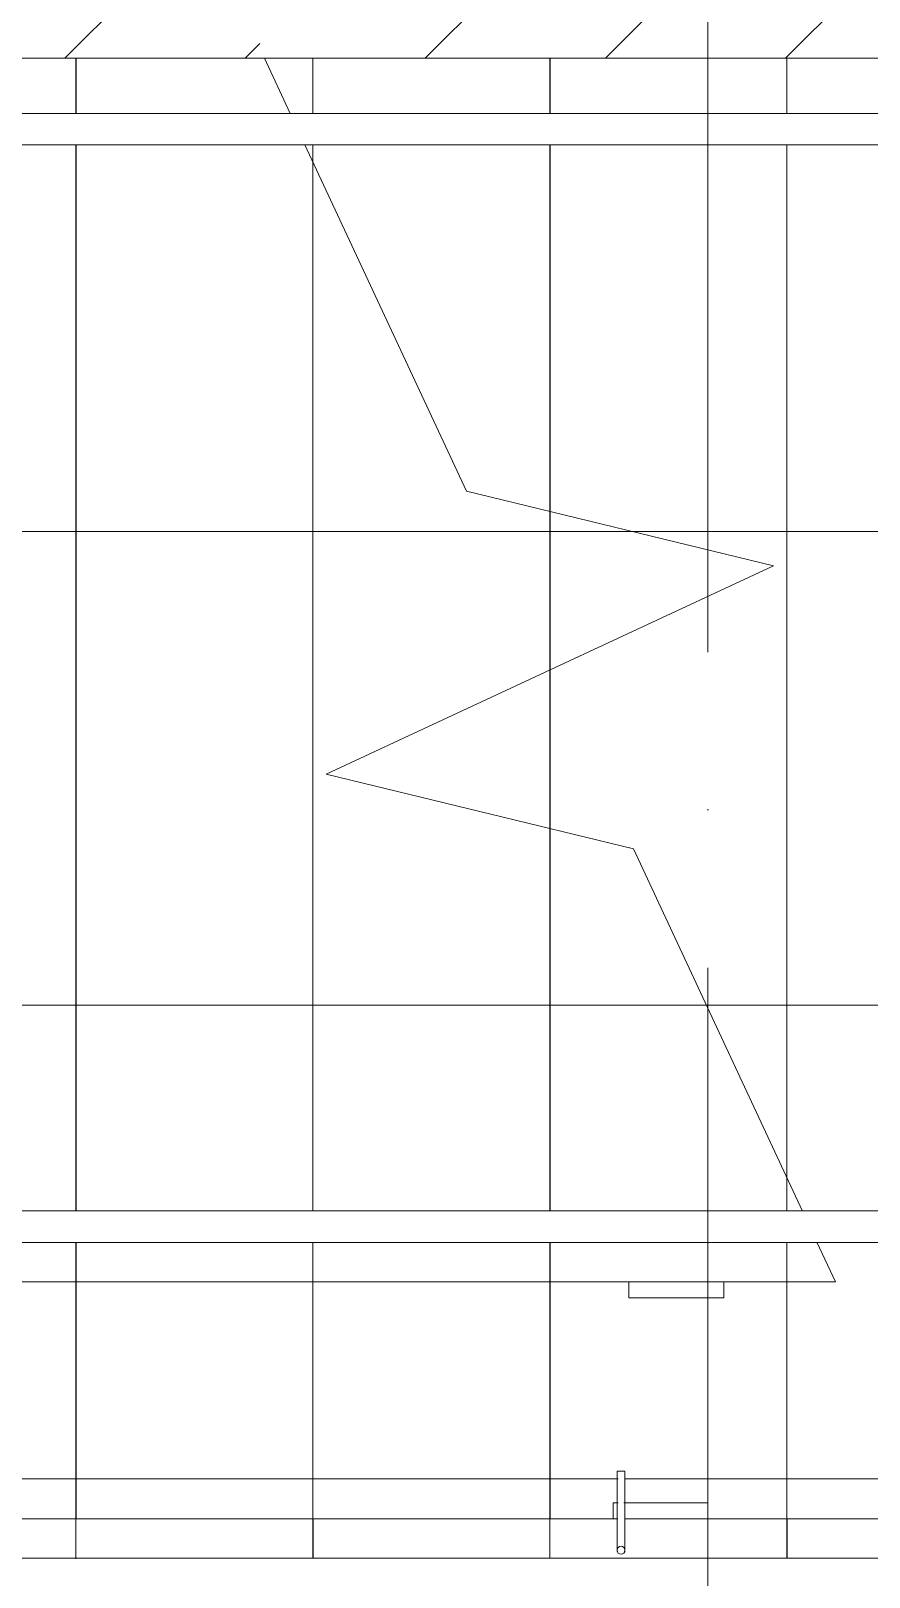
# Model space of a CAD drawing. Header units: millimetres. Extents: x -6467 to 105918, y -7090 to 92481.
# Drawn here: x 70193 to 71254, y 56907 to 58865 of the extents above; entities that cross this region are included whole.
import ezdxf

# ---------------------------------------------------------------- set-up
doc = ezdxf.new("R2010")
doc.units = ezdxf.units.MM
doc.linetypes.add('50_200_ШТРИХ_1Т_ш5_п1_п1_', pattern=[1400, 1000, -200, 0, -200])
doc.layers.add('A-WALL', color=7, linetype='Continuous', lineweight=5)
doc.layers.add('Ограждение', color=7, linetype='Continuous', lineweight=9)
for name, color, linetype, lineweight, true_color in [('S-STRS-1', 7, 'Continuous', 9, 0xaaaaaa), ('S-STRS-2', 7, 'Continuous', 5, 0xbfbfbf), ('S-STRS-MBND-1', 7, 'Continuous', 9, 0xaaaaaa), ('Оси-3', 7, '50_200_ШТРИХ_1Т_ш5_п1_п1_', 9, 0xaaaaaa)]:
    doc.layers.add(name, color=color, linetype=linetype, lineweight=lineweight, true_color=true_color)
pattern_1 = [(0, (72950, 55431.04), (0, 600), []), (90, (72950, 55431.04), (-600, 4e-14), [])]
pattern_2 = [(180, (69050, 58831.04), (-7e-14, -600), []), (270, (69050, 58831.04), (600, 4e-14), [])]

# ---------------------------------------------------------------- blocks, each defined once
blk = doc.blocks.new('О_Элемент поручня_Маршевый_Труба_ГОСТ 8732-78 - О_Элемент поручня_Маршевый_Труба_ГОСТ 8732-78-V117-АИ_План этажа Радиаторы_2')
at = {"layer": 'Ограждение'}
for p, q in [((-13.2, 0), (-3902.6, 0)), ((-3902.6, -40), (-13.2, -40))]:
    blk.add_line(p, q, dxfattribs=at)
blk = doc.blocks.new('О_Полоса_Трапеция прямоугольная_Прокат_ГОСТ 103-2006 - Крепежная пластина-V100-АИ_План этажа Радиаторы_2')
at = {"layer": 'Ограждение'}
for p, q in [((9550, 57281), (9550, 57261)), ((9670, 57261), (9670, 57281)), ((9550, 57261), (9670, 57261))]:
    blk.add_line(p, q, dxfattribs=at)
blk = doc.blocks.new('О_Элемент поручня_Маршевый_Труба_ГОСТ 8732-78 - О_Элемент поручня_Маршевый_Труба_ГОСТ 8732-78-V103-АИ_План этажа Радиаторы_2')
at = {"layer": 'Ограждение'}
blk.add_line((-13.2, 0), (-3902.6, 0), dxfattribs=at)
blk = doc.blocks.new('О_Полоса_Трапеция прямоугольная_Прокат_ГОСТ 103-2006 - Крепежная пластина-V99-АИ_План этажа Радиаторы_2')
at = {"layer": 'Ограждение'}
for p, q in [((8650, 57281), (8650, 57261)), ((8770, 57261), (8770, 57281)), ((8650, 57261), (8756.5, 57261)), ((8763.5, 57261), (8770, 57261))]:
    blk.add_line(p, q, dxfattribs=at)
blk = doc.blocks.new('О_Кронштейн_Форма Г_Круг_ГОСТ 2590-2006 - О_Кронштейн_Форма Г_Круг_ГОСТ 2590-2006-18996168-АИ_План этажа Радиаторы_2')
at = {"layer": 'Ограждение'}
for p, q in [((7755, 57221), (7755, 57296)), ((7765, 57296), (7765, 57221)), ((7755, 57221), (7760, 57221)), ((7760, 57221), (7765, 57221))]:
    blk.add_line(p, q, dxfattribs=at)
at = {"layer": 'Ограждение', "flags": 128}
for points in [[(7755, 57296), (7755, 57312.4), (7755, 57320.8), (7755, 57321)], [(7765, 57321), (7765, 57314.9), (7765, 57299.6), (7765, 57296)]]:
    blk.add_lwpolyline(points, dxfattribs=at)
at = {"layer": 'Ограждение'}
for start, end in [(90, 270), (270, 90)]:
    blk.add_arc((7760, 57321), 5, start, end, dxfattribs=at)
blk = doc.blocks.new('О_Кронштейн_Форма Г_Круг_ГОСТ 2590-2006 - О_Кронштейн_Форма Г_Круг_ГОСТ 2590-2006-V98-АИ_План этажа Радиаторы_2')
at = {"layer": 'Ограждение'}
for p, q in [((7755, 57221), (7755, 57296)), ((7765, 57296), (7765, 57221)), ((7755, 57221), (7755.2, 57221)), ((7764.8, 57221), (7765, 57221))]:
    blk.add_line(p, q, dxfattribs=at)
at = {"layer": 'Ограждение', "flags": 128}
for points in [[(7755, 57296), (7755, 57312.4), (7755, 57320.8), (7755, 57321)], [(7765, 57321), (7765, 57314.9), (7765, 57299.6), (7765, 57296)]]:
    blk.add_lwpolyline(points, dxfattribs=at)
at = {"layer": 'Ограждение'}
for start, end in [(135, 225), (345, 30), (300, 315)]:
    blk.add_arc((7760, 57321), 5, start, end, dxfattribs=at)
blk = doc.blocks.new('О_Элемент поручня_Пристенный_Труба_ГОСТ 8732-78 - О_Элемент поручня_Пристенный_Труба_ГОСТ 8732-78-26131810-АИ_План этажа Радиаторы_2')
at = {"layer": 'Ограждение'}
for p, q in [((235, 40), (-3970, 40)), ((-3970, 0), (235, 0))]:
    blk.add_line(p, q, dxfattribs=at)

msp = doc.modelspace()

# ---------------------------------------------------------------- hatches: boundary and pattern name
at = {"layer": 'A-WALL'}
h = msp.add_hatch(dxfattribs=at)
h.set_pattern_fill('FP_1', color=256, style=0, pattern_type=2)
h.set_pattern_definition([(45, (0, 0), (-228.0985, 228.0985), []), (45, (228.1, 0), (-228.0985, 228.0985), [403.225, -80.645, 6.706, -73.939])])
h.paths.add_polyline_path([(74450, 58831), (74700, 58831), (74700, 59081), (69250, 59081), (69250, 58831), (72590.4, 58831)])
at = {"layer": 'S-STRS-2'}
h = msp.add_hatch(dxfattribs=at)
h.set_pattern_fill('FP_19', color=256, style=0, pattern_type=2)
h.set_pattern_definition(pattern_2)
h.paths.add_polyline_path([(69950, 57281), (70250, 57281), (70250, 57331), (69950, 57331)])
h.paths.add_polyline_path([(70098.9, 57371), (70250, 57371), (70250, 58721), (69950, 58721), (69950, 57371)])
h.paths.add_polyline_path([(70250, 58761), (70250, 58831), (69950, 58831), (69950, 58761)])
h = msp.add_hatch(dxfattribs=at)
h.set_pattern_fill('FP_19', color=256, style=0, pattern_type=2)
h.set_pattern_definition(pattern_2)
h.paths.add_polyline_path([(70514.1, 56981), (70550, 56981), (70550, 57281), (70250, 57281), (70250, 56981)])
h.paths.add_polyline_path([(70550, 58699.4), (70549.5, 58721), (70539.9, 58721)])
h.paths.add_polyline_path([(70521.3, 58761), (70550, 58761), (70550, 58831), (70488.6, 58831), (70494.6, 58818.1)])
h = msp.add_hatch(dxfattribs=at)
h.set_pattern_fill('FP_19', color=256, style=0, pattern_type=2)
h.set_pattern_definition(pattern_2)
h.paths.add_polyline_path([(70250, 57281), (70550, 57281), (70550, 57331), (70250, 57331)])
h.paths.add_polyline_path([(70269, 57371), (70550, 57371), (70550, 58699.4), (70539.9, 58721), (70250, 58721), (70250, 57371)])
h.paths.add_polyline_path([(70250, 58761), (70521.3, 58761), (70488.6, 58831), (70250, 58831), (70250, 58818.1)])
h = msp.add_hatch(dxfattribs=at)
h.set_pattern_fill('FP_19', color=256, style=0, pattern_type=2)
h.set_pattern_definition(pattern_2)
h.paths.add_polyline_path([(70550, 56981), (70850, 56981), (70850, 57281), (70550, 57281), (70550, 57058.3)])
h.paths.add_polyline_path([(70850, 57855.1), (70850, 58056), (70566.8, 57924), (70744.3, 57880.8)])
h.paths.add_polyline_path([(70850, 58256.9), (70850, 58721), (70550, 58721), (70550, 58699.4), (70744.3, 58282.6)])
h.paths.add_polyline_path([(70563, 58761), (70850, 58761), (70850, 58831), (70550, 58831), (70550, 58761)])
h = msp.add_hatch(dxfattribs=at)
h.set_pattern_fill('FP_19', color=256, style=0, pattern_type=2)
h.set_pattern_definition(pattern_2)
h.paths.add_polyline_path([(70929.4, 56981), (70930, 56981), (70930, 57001), (70935.2, 57001), (70936.5, 57041), (70944.8, 57041), (70944.8, 57001), (71050, 57001), (71050, 56981), (71150, 56981), (71150, 57281), (71070, 57281), (71070, 57261), (70950, 57261), (70950, 57281), (70850, 57281), (70850, 56981)])
h.paths.add_polyline_path([(71150, 57412.7), (71150, 58721), (70850, 58721), (70850, 58256.9), (71133.2, 58188.1), (70850, 58056), (70850, 57855.1), (70955.7, 57829.5)])
h.paths.add_polyline_path([(71150, 58761), (71150, 58831), (70850, 58831), (70850, 58761), (70929.4, 58761)])
h = msp.add_hatch(dxfattribs=at)
h.set_pattern_fill('FP_19', color=256, style=0, pattern_type=2)
h.set_pattern_definition(pattern_2)
h.paths.add_polyline_path([(71150, 56981), (71450, 56981), (71450, 57331), (71188.1, 57331), (71211.4, 57281), (71150, 57281), (71150, 57058.3)])
h.paths.add_polyline_path([(71169.4, 57371), (71450, 57371), (71450, 58721), (71150, 58721), (71151.1, 57410.3)])
h.paths.add_polyline_path([(71150, 58761), (71450, 58761), (71450, 58831), (71150, 58831), (71150, 58818.1)])
h = msp.add_hatch(dxfattribs=at)
h.set_pattern_fill('FP_19', color=256, style=0, pattern_type=2)
h.set_pattern_definition(pattern_2)
h.paths.add_polyline_path([(70850, 57281), (70850, 57331), (70550, 57331), (70550, 57281)])
h.paths.add_polyline_path([(70597, 57371), (70850, 57371), (70850, 57855.1), (70566.8, 57924), (70850, 58056), (70850, 58256.9), (70744.3, 58282.6), (70550, 58699.4), (70550, 57371), (70552.3, 57371)])
h = msp.add_hatch(dxfattribs=at)
h.set_pattern_fill('FP_19', color=256, style=0, pattern_type=2)
h.set_pattern_definition(pattern_2)
h.paths.add_polyline_path([(70929.4, 57281), (71150, 57281), (71150, 57331), (70850, 57331), (70850, 57281)])
h.paths.add_polyline_path([(71055.1, 57371), (71150, 57371), (71150, 57412.7), (70955.7, 57829.5), (70850, 57855.1), (70850, 57371), (70929.4, 57371)])
h.paths.add_polyline_path([(70850, 58056), (71133.2, 58188.1), (70850, 58256.9)])
h = msp.add_hatch(dxfattribs=at)
h.set_pattern_fill('FP_19', color=256, style=0, pattern_type=2)
h.set_pattern_definition(pattern_2)
h.paths.add_polyline_path([(71150, 57281), (71211.4, 57281), (71188.1, 57331), (71150, 57331)])
h.paths.add_polyline_path([(71169.4, 57371), (71150, 57410.3), (71150, 57371)])
h = msp.add_hatch(dxfattribs=at)
h.set_pattern_fill('FP_19', color=256, style=0, pattern_type=2)
h.set_pattern_definition(pattern_2)
h.paths.add_polyline_path([(70030, 56981), (70030, 57001), (70035.2, 57001), (70036.5, 57041), (70044.8, 57041), (70044.8, 57001), (70150, 57001), (70150, 56981), (70250, 56981), (70250, 57281), (70170, 57281), (70170, 57261), (70050, 57261), (70050, 57281), (69950, 57281), (69950, 56981)])
h = msp.add_hatch(dxfattribs=at)
h.set_pattern_fill('FP_17', color=256, style=0, pattern_type=2)
h.set_pattern_definition(pattern_1)
h.paths.add_polyline_path([(69950, 55431), (70250, 55431), (70250, 55501), (69950, 55501)])
h.paths.add_polyline_path([(69950, 55541), (70250, 55541), (70250, 56891), (69950, 56891), (69950, 56002.4)])
h.paths.add_polyline_path([(70250, 56931), (70250, 56981), (70044.8, 56981), (70043.5, 56966), (70035.2, 56966), (70035.2, 56981), (69950, 56981), (69950, 56931), (70098.9, 56931)])
h.paths.add_polyline_path([(70040, 56936), (70036.5, 56939.2), (70036.5, 56943.3), (70042.5, 56945.4), (70042.1, 56936.9), (70041.3, 56936.6)])
h.paths.add_polyline_path([(70045, 56950.8), (70035.7, 56954.8), (70037.5, 56957), (70044.3, 56955.2), (70044.8, 56951.7)])
h = msp.add_hatch(dxfattribs=at)
h.set_pattern_fill('FP_17', color=256, style=0, pattern_type=2)
h.set_pattern_definition(pattern_1)
h.paths.add_polyline_path([(70250, 55431), (70550, 55431), (70550, 55501), (70250, 55501)])
h.paths.add_polyline_path([(70550, 55541), (70550, 56891), (70250, 56891), (70250, 55541)])
h.paths.add_polyline_path([(70550, 56931), (70550, 56981), (70250, 56981), (70250, 56931), (70514.1, 56931)])
h = msp.add_hatch(dxfattribs=at)
h.set_pattern_fill('FP_17', color=256, style=0, pattern_type=2)
h.set_pattern_definition(pattern_1)
h.paths.add_polyline_path([(70550, 55431), (70850, 55431), (70850, 55501), (70550, 55501)])
h.paths.add_polyline_path([(70550, 55541), (70850, 55541), (70850, 56891), (70550, 56891), (70550, 56002.4)])
h.paths.add_polyline_path([(70550, 56931), (70850, 56931), (70850, 56981), (70550, 56981)])
h = msp.add_hatch(dxfattribs=at)
h.set_pattern_fill('FP_17', color=256, style=0, pattern_type=2)
h.set_pattern_definition(pattern_1)
h.paths.add_polyline_path([(70850, 55431), (71150, 55431), (71150, 55501), (70850, 55501)])
h.paths.add_polyline_path([(71150, 55541), (71150, 56891), (70850, 56891), (70850, 55541)])
h.paths.add_polyline_path([(70850, 56931), (71150, 56931), (71150, 56981), (70944.8, 56981), (70943.5, 56966), (70935.2, 56966), (70935.2, 56981), (70850, 56981)])
h.paths.add_polyline_path([(70940, 56936), (70936.5, 56939.2), (70936.5, 56943.3), (70942.5, 56945.4), (70942.1, 56936.9), (70941.3, 56936.6)])
h.paths.add_polyline_path([(70945, 56950.8), (70935.7, 56954.8), (70937.5, 56957), (70944.3, 56955.2), (70944.8, 56951.7)])
h = msp.add_hatch(dxfattribs=at)
h.set_pattern_fill('FP_17', color=256, style=0, pattern_type=2)
h.set_pattern_definition(pattern_1)
h.paths.add_polyline_path([(71150, 55431), (71450, 55431), (71450, 55501), (71150, 55501)])
h.paths.add_polyline_path([(71450, 55541), (71450, 56891), (71150, 56891), (71150, 55541)])
h.paths.add_polyline_path([(71344.6, 56931), (71450, 56931), (71450, 56981), (71150, 56981), (71150, 56931)])

# ---------------------------------------------------------------- linework, layer by layer
at = {"layer": 'A-WALL'}
msp.add_line((68999, 58831), (74450, 58831), dxfattribs=at)
at = {"layer": 'S-STRS-1'}
for p, q in [((70250, 58831), (70250, 58761)), ((70250, 58831), (70250, 58761)), ((70550, 58831), (70550, 58761)), ((70550, 58831), (70550, 58761)), ((70850, 58831), (70850, 58761)), ((70850, 58831), (70850, 58761)), ((71150, 58831), (71150, 58761)), ((71150, 58831), (71150, 58761)), ((70250, 58721), (70250, 57370.5)), ((70250, 58721), (70250, 57370.5)), ((70550, 58721), (70550, 58699.4)), ((70550, 58721), (70550, 58699.4)), ((70850, 58721), (70850, 58256.9)), ((70850, 58721), (70850, 58256.9)), ((71150, 58721), (71150, 57412.7)), ((71150, 58721), (71150, 57412.7)), ((70550, 58699.4), (70550, 57370.5)), ((70550, 58699.4), (70550, 57370.5)), ((70850, 58256.9), (70850, 58056)), ((70850, 58256.9), (70850, 58056)), ((70850, 58056), (70850, 57855.1)), ((70850, 58056), (70850, 57855.1)), ((70850, 57855.1), (70850, 57370.5)), ((70850, 57855.1), (70850, 57370.5)), ((71150, 57412.7), (71150, 57370.5)), ((71150, 57412.7), (71150, 57370.5)), ((70250, 57331.5), (70250, 57281)), ((70250, 57331.5), (70250, 57281)), ((70550, 57331.5), (70550, 57281)), ((70550, 57331.5), (70550, 57281)), ((70850, 57331.5), (70850, 57281)), ((70850, 57331.5), (70850, 57281)), ((71150, 57331.5), (71150, 57281)), ((71150, 57331.5), (71150, 57281)), ((69950, 57281), (70250, 57281)), ((70250, 57281), (70250, 56981)), ((70250, 57281), (70250, 56981)), ((70250, 57281), (70550, 57281)), ((70550, 57281), (70550, 56981)), ((70550, 57281), (70550, 56981)), ((70550, 57281), (70850, 57281)), ((70850, 57281), (70850, 56981)), ((70850, 57281), (70850, 56981)), ((70850, 57281), (71150, 57281)), ((71150, 57281), (71150, 56981)), ((71150, 57281), (71150, 56981)), ((71150, 57281), (71211.4, 57281)), ((70250, 56981), (70044.3, 56981)), ((70550, 56981), (70250, 56981)), ((70250, 56930.1), (70250, 56981)), ((70250, 56930.1), (70250, 56981)), ((70850, 56981), (70550, 56981)), ((70550, 56930.5), (70550, 56981)), ((70550, 56930.5), (70550, 56981)), ((70935.8, 56981), (70850, 56981)), ((70850, 56930.5), (70850, 56981)), ((70850, 56930.5), (70850, 56981)), ((71150, 56981), (70944.3, 56981)), ((71450, 56981), (71150, 56981)), ((71150, 56930.5), (71150, 56981)), ((71150, 56930.5), (71150, 56981))]:
    msp.add_line(p, q, dxfattribs=at)
at = {"layer": 'S-STRS-MBND-1'}
for p, q in [((70521.3, 58761), (70488.6, 58831)), ((70744.3, 58282.6), (70539.9, 58721)), ((71133.2, 58188.1), (70744.3, 58282.6)), ((70566.8, 57924), (71133.2, 58188.1)), ((70955.7, 57829.5), (70566.8, 57924)), ((71169.7, 57370.5), (70955.7, 57829.5)), ((71211.4, 57281), (71187.8, 57331.5))]:
    msp.add_line(p, q, dxfattribs=at)
at = {"layer": 'Оси-3'}
msp.add_line((71050, 91281), (71050, -5889.7), dxfattribs=at)

# ---------------------------------------------------------------- block references
at = {"layer": 'Ограждение', "rotation": 180}
for name, p in [('О_Элемент поручня_Пристенный_Труба_ГОСТ 8732-78 - О_Элемент поручня_Пристенный_Труба_ГОСТ 8732-78-26131810-АИ_План этажа Радиаторы_2', (69209, 58761)), ('О_Элемент поручня_Маршевый_Труба_ГОСТ 8732-78 - О_Элемент поручня_Маршевый_Труба_ГОСТ 8732-78-V117-АИ_План этажа Радиаторы_2', (69042.1, 57331)), ('О_Кронштейн_Форма Г_Круг_ГОСТ 2590-2006 - О_Кронштейн_Форма Г_Круг_ГОСТ 2590-2006-18996168-АИ_План этажа Радиаторы_2', (78700, 114262.1)), ('О_Кронштейн_Форма Г_Круг_ГОСТ 2590-2006 - О_Кронштейн_Форма Г_Круг_ГОСТ 2590-2006-V98-АИ_План этажа Радиаторы_2', (78700, 114262.1)), ('О_Полоса_Трапеция прямоугольная_Прокат_ГОСТ 103-2006 - Крепежная пластина-V99-АИ_План этажа Радиаторы_2', (79700, 114262.1))]:
    msp.add_blockref(name, p, dxfattribs=at)
at = {"layer": 'Ограждение'}
for name, p in [('О_Полоса_Трапеция прямоугольная_Прокат_ГОСТ 103-2006 - Крепежная пластина-V100-АИ_План этажа Радиаторы_2', (61400, 0)), ('О_Элемент поручня_Маршевый_Труба_ГОСТ 8732-78 - О_Элемент поручня_Маршевый_Труба_ГОСТ 8732-78-V103-АИ_План этажа Радиаторы_2', (72957.9, 56931))]:
    msp.add_blockref(name, p, dxfattribs=at)

doc.saveas('drawing.dxf')
